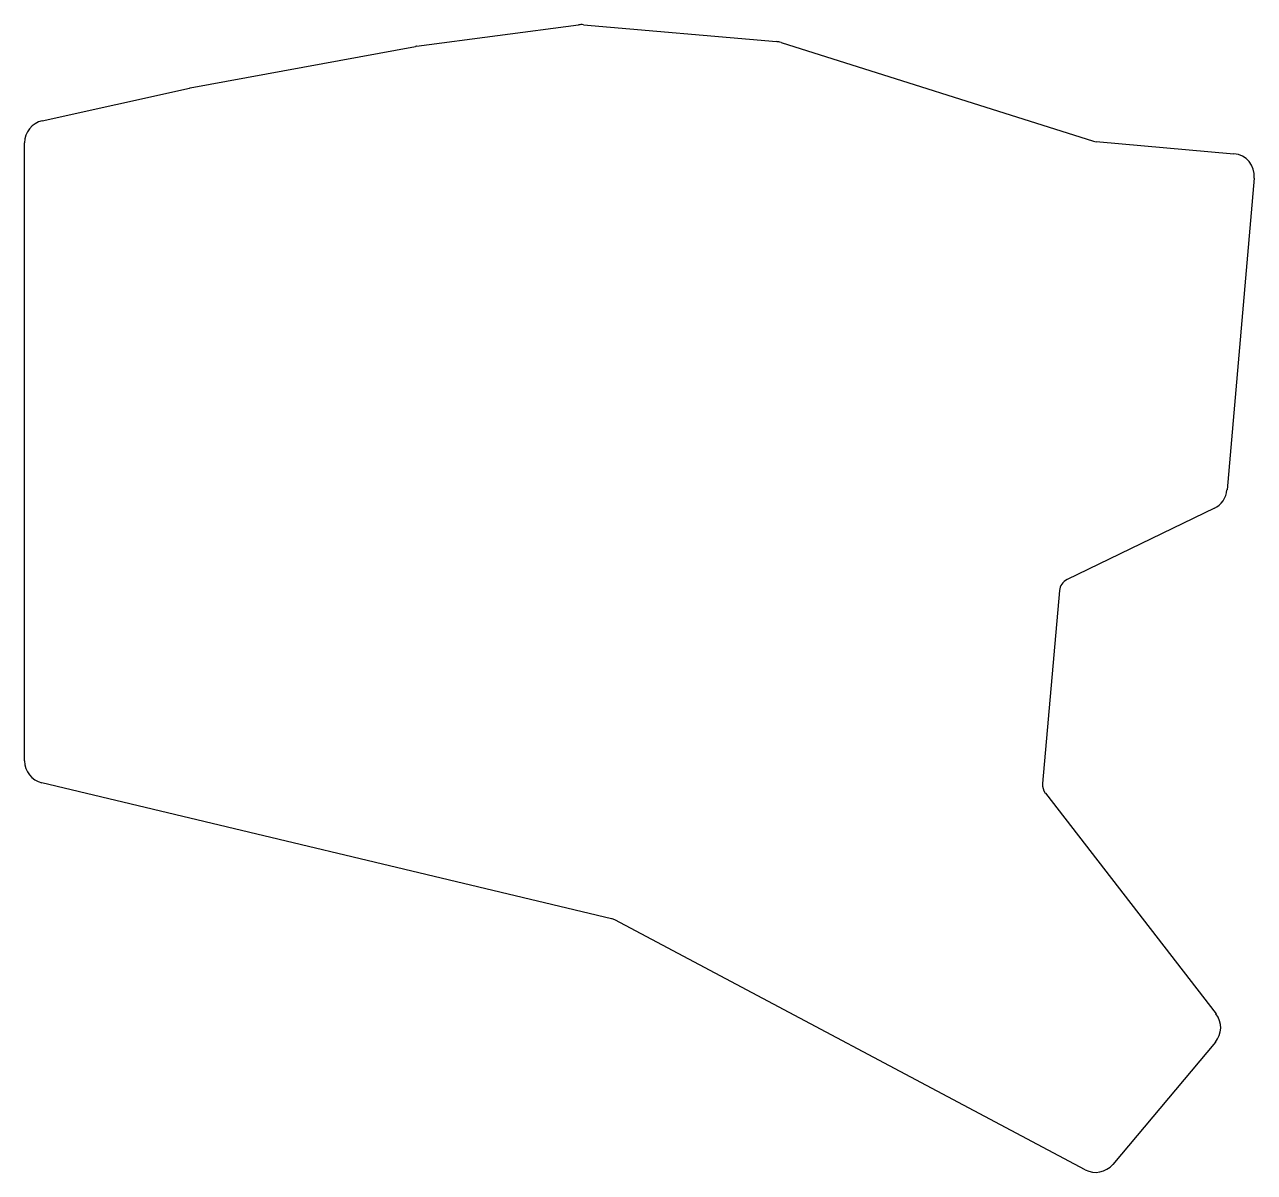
# Model space of a CAD drawing. Header units: millimetres. Extents: x 108 to 245, y -205 to -77.
import ezdxf

# ---------------------------------------------------------------- set-up
doc = ezdxf.new("R2010")
doc.units = ezdxf.units.MM

msp = doc.modelspace()

# ---------------------------------------------------------------- linework, layer by layer
for p, q in [((152.13, -79.35), (170.14, -76.97)), ((170.69, -76.96), (192.17, -78.84)), ((126.94, -84), (152, -79.37)), ((192.7, -78.94), (227.45, -89.92)), ((110.46, -87.66), (126.86, -84.02)), ((108.5, -158.92), (108.5, -90.1)), ((227.77, -89.98), (243.09, -91.32)), ((245.36, -94.03), (242.33, -128.76)), ((240.92, -130.79), (224.52, -138.73)), ((223.68, -139.95), (221.8, -161.45)), ((173.82, -176.5), (110.42, -161.35)), ((222.11, -162.5), (241.1, -187.09)), ((226.52, -204.44), (174.18, -176.63)), ((241.03, -190.23), (229.61, -203.84))]:
    msp.add_line(p, q)
for centre, radius, start, end in [((170.47, -79.45), 2.5, 85, 97.5288), ((152.46, -81.83), 2.5, 97.5288, 100.4741), ((191.95, -81.33), 2.5, 72.4712, 85), ((127.4, -86.46), 2.5, 100.4741, 102.5288), ((111, -90.1), 2.5, 102.5288, 180), ((227.9, -88.49), 1.5, 252.4712, 265), ((242.87, -93.81), 2.5, 355, 445), ((239.83, -128.54), 2.5, 295.8199, 355), ((225.17, -140.08), 1.5, 115.8199, 175), ((111, -158.92), 2.5, 180, 256.5673), ((223.29, -161.58), 1.5, 175, 217.6778), ((173.47, -177.95), 1.5, 62.0189, 76.5673), ((239.12, -188.62), 2.5, 320, 397.6778), ((227.7, -202.23), 2.5, 242.0189, 320)]:
    msp.add_arc(centre, radius, start, end)

doc.saveas('drawing.dxf')
